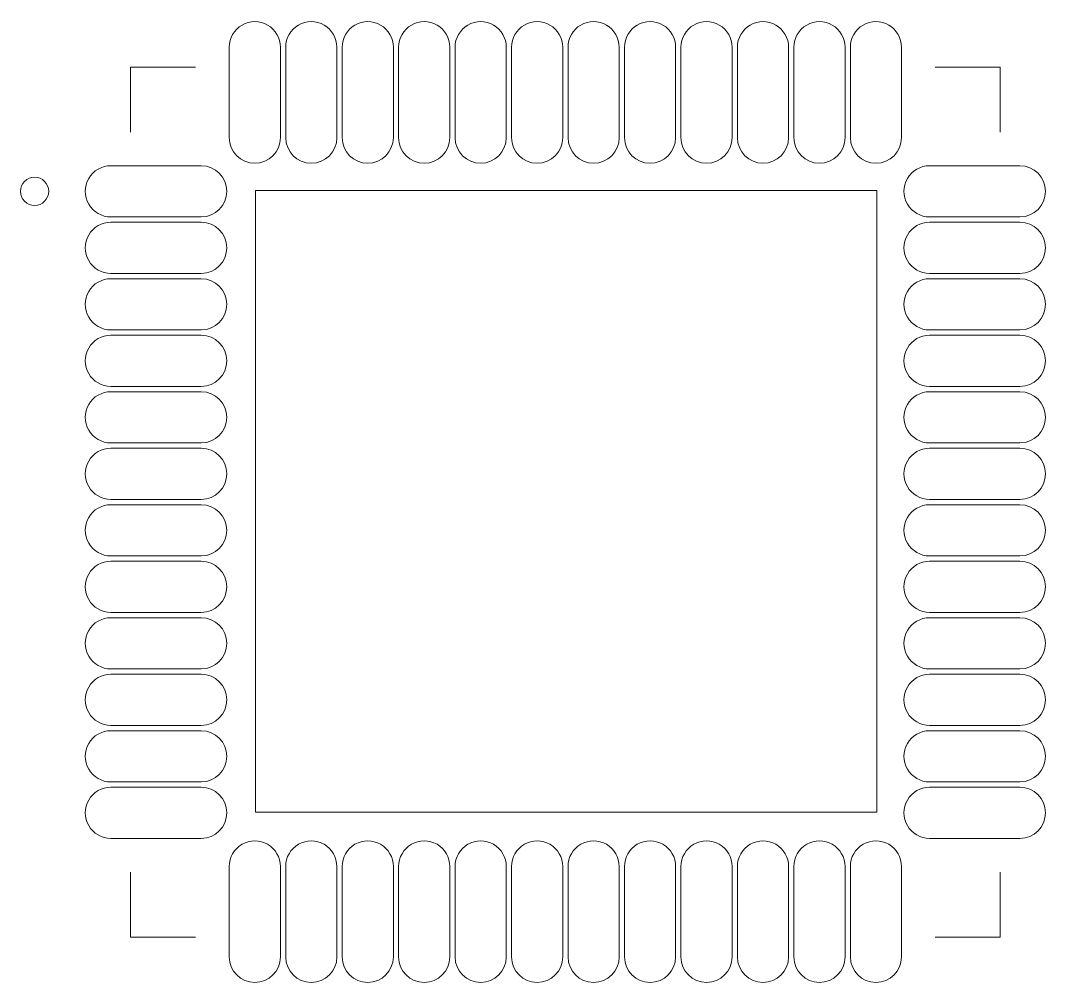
# Model space of a CAD drawing. Header units: millimetres. Extents: x -105 to 95, y -39 to 71.
# Drawn here: x -44.46 to -35.38, y -2.64 to 5.88 of the extents above; entities that cross this region are included whole.
import ezdxf

# ---------------------------------------------------------------- set-up
doc = ezdxf.new("R2010")
doc.units = ezdxf.units.MM
doc.header["$MEASUREMENT"] = 0
doc.layers.add('MultiLayer', color=7, linetype='Continuous')

msp = doc.modelspace()

# ---------------------------------------------------------------- linework, layer by layer
at = {"layer": 'MultiLayer', "lineweight": 9}
for points, knots in [([(-42.1565, 5.6385), (-42.1565, 5.7195), (-42.1997, 5.7943), (-42.2698, 5.8348), (-42.2698, 5.8348), (-42.3399, 5.8752), (-42.4263, 5.8752), (-42.4964, 5.8348), (-42.4964, 5.8348), (-42.5665, 5.7943), (-42.6097, 5.7195), (-42.6097, 5.6385)], [0, 0, 0, 0, 0.25, 0.25, 0.25, 0.25, 0.5, 0.5, 0.5, 0.5, 1, 1, 1, 1]), ([(-41.6565, 5.6385), (-41.6565, 5.7195), (-41.6997, 5.7943), (-41.7698, 5.8348), (-41.7698, 5.8348), (-41.8399, 5.8752), (-41.9263, 5.8752), (-41.9964, 5.8348), (-41.9964, 5.8348), (-42.0665, 5.7943), (-42.1097, 5.7195), (-42.1097, 5.6385)], [0, 0, 0, 0, 0.25, 0.25, 0.25, 0.25, 0.5, 0.5, 0.5, 0.5, 1, 1, 1, 1]), ([(-41.1565, 5.6385), (-41.1565, 5.7195), (-41.1997, 5.7943), (-41.2698, 5.8348), (-41.2698, 5.8348), (-41.3399, 5.8752), (-41.4263, 5.8752), (-41.4964, 5.8348), (-41.4964, 5.8348), (-41.5665, 5.7943), (-41.6097, 5.7195), (-41.6097, 5.6385)], [0, 0, 0, 0, 0.25, 0.25, 0.25, 0.25, 0.5, 0.5, 0.5, 0.5, 1, 1, 1, 1]), ([(-40.6565, 5.6385), (-40.6565, 5.7195), (-40.6997, 5.7943), (-40.7698, 5.8348), (-40.7698, 5.8348), (-40.8399, 5.8752), (-40.9263, 5.8752), (-40.9964, 5.8348), (-40.9964, 5.8348), (-41.0665, 5.7943), (-41.1097, 5.7195), (-41.1097, 5.6385)], [0, 0, 0, 0, 0.25, 0.25, 0.25, 0.25, 0.5, 0.5, 0.5, 0.5, 1, 1, 1, 1]), ([(-40.1565, 5.6385), (-40.1565, 5.7195), (-40.1997, 5.7943), (-40.2698, 5.8348), (-40.2698, 5.8348), (-40.3399, 5.8752), (-40.4263, 5.8752), (-40.4964, 5.8348), (-40.4964, 5.8348), (-40.5665, 5.7943), (-40.6097, 5.7195), (-40.6097, 5.6385)], [0, 0, 0, 0, 0.25, 0.25, 0.25, 0.25, 0.5, 0.5, 0.5, 0.5, 1, 1, 1, 1]), ([(-39.6565, 5.6385), (-39.6565, 5.7195), (-39.6997, 5.7943), (-39.7698, 5.8348), (-39.7698, 5.8348), (-39.8399, 5.8752), (-39.9263, 5.8752), (-39.9964, 5.8348), (-39.9964, 5.8348), (-40.0665, 5.7943), (-40.1097, 5.7195), (-40.1097, 5.6385)], [0, 0, 0, 0, 0.25, 0.25, 0.25, 0.25, 0.5, 0.5, 0.5, 0.5, 1, 1, 1, 1]), ([(-39.1565, 5.6385), (-39.1565, 5.7195), (-39.1997, 5.7943), (-39.2698, 5.8348), (-39.2698, 5.8348), (-39.3399, 5.8752), (-39.4263, 5.8752), (-39.4964, 5.8348), (-39.4964, 5.8348), (-39.5665, 5.7943), (-39.6097, 5.7195), (-39.6097, 5.6385)], [0, 0, 0, 0, 0.25, 0.25, 0.25, 0.25, 0.5, 0.5, 0.5, 0.5, 1, 1, 1, 1]), ([(-38.6565, 5.6385), (-38.6565, 5.7195), (-38.6997, 5.7943), (-38.7698, 5.8348), (-38.7698, 5.8348), (-38.8399, 5.8752), (-38.9263, 5.8752), (-38.9964, 5.8348), (-38.9964, 5.8348), (-39.0665, 5.7943), (-39.1097, 5.7195), (-39.1097, 5.6385)], [0, 0, 0, 0, 0.25, 0.25, 0.25, 0.25, 0.5, 0.5, 0.5, 0.5, 1, 1, 1, 1]), ([(-38.1565, 5.6385), (-38.1565, 5.7195), (-38.1997, 5.7943), (-38.2698, 5.8348), (-38.2698, 5.8348), (-38.3399, 5.8752), (-38.4263, 5.8752), (-38.4964, 5.8348), (-38.4964, 5.8348), (-38.5665, 5.7943), (-38.6097, 5.7195), (-38.6097, 5.6385)], [0, 0, 0, 0, 0.25, 0.25, 0.25, 0.25, 0.5, 0.5, 0.5, 0.5, 1, 1, 1, 1]), ([(-37.6565, 5.6385), (-37.6565, 5.7195), (-37.6997, 5.7943), (-37.7698, 5.8348), (-37.7698, 5.8348), (-37.8399, 5.8752), (-37.9263, 5.8752), (-37.9964, 5.8348), (-37.9964, 5.8348), (-38.0665, 5.7943), (-38.1097, 5.7195), (-38.1097, 5.6385)], [0, 0, 0, 0, 0.25, 0.25, 0.25, 0.25, 0.5, 0.5, 0.5, 0.5, 1, 1, 1, 1]), ([(-37.1565, 5.6385), (-37.1565, 5.7195), (-37.1997, 5.7943), (-37.2698, 5.8348), (-37.2698, 5.8348), (-37.3399, 5.8752), (-37.4263, 5.8752), (-37.4964, 5.8348), (-37.4964, 5.8348), (-37.5665, 5.7943), (-37.6097, 5.7195), (-37.6097, 5.6385)], [0, 0, 0, 0, 0.25, 0.25, 0.25, 0.25, 0.5, 0.5, 0.5, 0.5, 1, 1, 1, 1]), ([(-36.6565, 5.6385), (-36.6565, 5.7195), (-36.6997, 5.7943), (-36.7698, 5.8348), (-36.7698, 5.8348), (-36.8399, 5.8752), (-36.9263, 5.8752), (-36.9964, 5.8348), (-36.9964, 5.8348), (-37.0665, 5.7943), (-37.1097, 5.7195), (-37.1097, 5.6385)], [0, 0, 0, 0, 0.25, 0.25, 0.25, 0.25, 0.5, 0.5, 0.5, 0.5, 1, 1, 1, 1]), ([(-42.6097, 4.8385), (-42.6097, 4.7134), (-42.5082, 4.6119), (-42.3831, 4.6119), (-42.3831, 4.6119), (-42.258, 4.6119), (-42.1565, 4.7134), (-42.1565, 4.8385)], [0, 0, 0, 0, 0.333333, 0.333333, 0.333333, 0.333333, 1, 1, 1, 1]), ([(-42.1097, 4.8385), (-42.1097, 4.7134), (-42.0082, 4.6119), (-41.8831, 4.6119), (-41.8831, 4.6119), (-41.758, 4.6119), (-41.6565, 4.7134), (-41.6565, 4.8385)], [0, 0, 0, 0, 0.333333, 0.333333, 0.333333, 0.333333, 1, 1, 1, 1]), ([(-41.6097, 4.8385), (-41.6097, 4.7134), (-41.5082, 4.6119), (-41.3831, 4.6119), (-41.3831, 4.6119), (-41.258, 4.6119), (-41.1565, 4.7134), (-41.1565, 4.8385)], [0, 0, 0, 0, 0.333333, 0.333333, 0.333333, 0.333333, 1, 1, 1, 1]), ([(-41.1097, 4.8385), (-41.1097, 4.7134), (-41.0082, 4.6119), (-40.8831, 4.6119), (-40.8831, 4.6119), (-40.758, 4.6119), (-40.6565, 4.7134), (-40.6565, 4.8385)], [0, 0, 0, 0, 0.333333, 0.333333, 0.333333, 0.333333, 1, 1, 1, 1]), ([(-40.6097, 4.8385), (-40.6097, 4.7134), (-40.5082, 4.6119), (-40.3831, 4.6119), (-40.3831, 4.6119), (-40.258, 4.6119), (-40.1565, 4.7134), (-40.1565, 4.8385)], [0, 0, 0, 0, 0.333333, 0.333333, 0.333333, 0.333333, 1, 1, 1, 1]), ([(-40.1097, 4.8385), (-40.1097, 4.7134), (-40.0082, 4.6119), (-39.8831, 4.6119), (-39.8831, 4.6119), (-39.758, 4.6119), (-39.6565, 4.7134), (-39.6565, 4.8385)], [0, 0, 0, 0, 0.333333, 0.333333, 0.333333, 0.333333, 1, 1, 1, 1]), ([(-39.6097, 4.8385), (-39.6097, 4.7134), (-39.5082, 4.6119), (-39.3831, 4.6119), (-39.3831, 4.6119), (-39.258, 4.6119), (-39.1565, 4.7134), (-39.1565, 4.8385)], [0, 0, 0, 0, 0.333333, 0.333333, 0.333333, 0.333333, 1, 1, 1, 1]), ([(-39.1097, 4.8385), (-39.1097, 4.7134), (-39.0082, 4.6119), (-38.8831, 4.6119), (-38.8831, 4.6119), (-38.758, 4.6119), (-38.6565, 4.7134), (-38.6565, 4.8385)], [0, 0, 0, 0, 0.333333, 0.333333, 0.333333, 0.333333, 1, 1, 1, 1]), ([(-38.6097, 4.8385), (-38.6097, 4.7134), (-38.5082, 4.6119), (-38.3831, 4.6119), (-38.3831, 4.6119), (-38.258, 4.6119), (-38.1565, 4.7134), (-38.1565, 4.8385)], [0, 0, 0, 0, 0.333333, 0.333333, 0.333333, 0.333333, 1, 1, 1, 1]), ([(-38.1097, 4.8385), (-38.1097, 4.7134), (-38.0083, 4.6119), (-37.8831, 4.6119), (-37.8831, 4.6119), (-37.758, 4.6119), (-37.6565, 4.7134), (-37.6565, 4.8385)], [0, 0, 0, 0, 0.333333, 0.333333, 0.333333, 0.333333, 1, 1, 1, 1]), ([(-37.6097, 4.8385), (-37.6097, 4.7134), (-37.5083, 4.6119), (-37.3831, 4.6119), (-37.3831, 4.6119), (-37.258, 4.6119), (-37.1565, 4.7134), (-37.1565, 4.8385)], [0, 0, 0, 0, 0.333333, 0.333333, 0.333333, 0.333333, 1, 1, 1, 1]), ([(-37.1097, 4.8385), (-37.1097, 4.7134), (-37.0083, 4.6119), (-36.8831, 4.6119), (-36.8831, 4.6119), (-36.758, 4.6119), (-36.6565, 4.7134), (-36.6565, 4.8385)], [0, 0, 0, 0, 0.333333, 0.333333, 0.333333, 0.333333, 1, 1, 1, 1]), ([(-43.6581, 4.5901), (-43.7391, 4.5901), (-43.8139, 4.5469), (-43.8543, 4.4768), (-43.8543, 4.4768), (-43.8948, 4.4067), (-43.8948, 4.3203), (-43.8543, 4.2502), (-43.8543, 4.2502), (-43.8139, 4.1801), (-43.7391, 4.1369), (-43.6581, 4.1369)], [0, 0, 0, 0, 0.25, 0.25, 0.25, 0.25, 0.5, 0.5, 0.5, 0.5, 1, 1, 1, 1]), ([(-42.8581, 4.1369), (-42.7329, 4.1369), (-42.6315, 4.2384), (-42.6315, 4.3635), (-42.6315, 4.3635), (-42.6315, 4.4887), (-42.7329, 4.5901), (-42.8581, 4.5901)], [0, 0, 0, 0, 0.333333, 0.333333, 0.333333, 0.333333, 1, 1, 1, 1]), ([(-36.4081, 4.5901), (-36.4891, 4.5901), (-36.5639, 4.5469), (-36.6044, 4.4768), (-36.6044, 4.4768), (-36.6448, 4.4067), (-36.6448, 4.3203), (-36.6044, 4.2502), (-36.6044, 4.2502), (-36.5639, 4.1801), (-36.4891, 4.1369), (-36.4081, 4.1369)], [0, 0, 0, 0, 0.25, 0.25, 0.25, 0.25, 0.5, 0.5, 0.5, 0.5, 1, 1, 1, 1]), ([(-35.6081, 4.1369), (-35.4829, 4.1369), (-35.3815, 4.2384), (-35.3815, 4.3635), (-35.3815, 4.3635), (-35.3815, 4.4887), (-35.4829, 4.5901), (-35.6081, 4.5901)], [0, 0, 0, 0, 0.333333, 0.333333, 0.333333, 0.333333, 1, 1, 1, 1]), ([(-44.2081, 4.3635), (-44.2081, 4.4325), (-44.2641, 4.4885), (-44.3331, 4.4885), (-44.3331, 4.4885), (-44.4021, 4.4885), (-44.4581, 4.4325), (-44.4581, 4.3635), (-44.4581, 4.3635), (-44.4581, 4.2945), (-44.4021, 4.2385), (-44.3331, 4.2385), (-44.3331, 4.2385), (-44.2641, 4.2385), (-44.2081, 4.2945), (-44.2081, 4.3635)], [0, 0, 0, 0, 0.2, 0.2, 0.2, 0.2, 0.4, 0.4, 0.4, 0.4, 0.6, 0.6, 0.6, 0.6, 1, 1, 1, 1]), ([(-43.6581, 4.0901), (-43.7391, 4.0901), (-43.8139, 4.0469), (-43.8543, 3.9768), (-43.8543, 3.9768), (-43.8948, 3.9067), (-43.8948, 3.8203), (-43.8543, 3.7502), (-43.8543, 3.7502), (-43.8139, 3.6801), (-43.7391, 3.6369), (-43.6581, 3.6369)], [0, 0, 0, 0, 0.25, 0.25, 0.25, 0.25, 0.5, 0.5, 0.5, 0.5, 1, 1, 1, 1]), ([(-42.8581, 3.6369), (-42.7329, 3.6369), (-42.6315, 3.7384), (-42.6315, 3.8635), (-42.6315, 3.8635), (-42.6315, 3.9887), (-42.7329, 4.0901), (-42.8581, 4.0901)], [0, 0, 0, 0, 0.333333, 0.333333, 0.333333, 0.333333, 1, 1, 1, 1]), ([(-36.4081, 4.0901), (-36.4891, 4.0901), (-36.5639, 4.0469), (-36.6044, 3.9768), (-36.6044, 3.9768), (-36.6448, 3.9067), (-36.6448, 3.8203), (-36.6044, 3.7502), (-36.6044, 3.7502), (-36.5639, 3.6801), (-36.4891, 3.6369), (-36.4081, 3.6369)], [0, 0, 0, 0, 0.25, 0.25, 0.25, 0.25, 0.5, 0.5, 0.5, 0.5, 1, 1, 1, 1]), ([(-35.6081, 3.6369), (-35.4829, 3.6369), (-35.3815, 3.7384), (-35.3815, 3.8635), (-35.3815, 3.8635), (-35.3815, 3.9887), (-35.4829, 4.0901), (-35.6081, 4.0901)], [0, 0, 0, 0, 0.333333, 0.333333, 0.333333, 0.333333, 1, 1, 1, 1]), ([(-43.6581, 3.5901), (-43.7391, 3.5901), (-43.8139, 3.5469), (-43.8543, 3.4768), (-43.8543, 3.4768), (-43.8948, 3.4067), (-43.8948, 3.3203), (-43.8543, 3.2502), (-43.8543, 3.2502), (-43.8139, 3.1801), (-43.7391, 3.1369), (-43.6581, 3.1369)], [0, 0, 0, 0, 0.25, 0.25, 0.25, 0.25, 0.5, 0.5, 0.5, 0.5, 1, 1, 1, 1]), ([(-42.8581, 3.1369), (-42.7329, 3.1369), (-42.6315, 3.2384), (-42.6315, 3.3635), (-42.6315, 3.3635), (-42.6315, 3.4887), (-42.7329, 3.5901), (-42.8581, 3.5901)], [0, 0, 0, 0, 0.333333, 0.333333, 0.333333, 0.333333, 1, 1, 1, 1]), ([(-36.4081, 3.5901), (-36.4891, 3.5901), (-36.5639, 3.5469), (-36.6044, 3.4768), (-36.6044, 3.4768), (-36.6448, 3.4067), (-36.6448, 3.3203), (-36.6044, 3.2502), (-36.6044, 3.2502), (-36.5639, 3.1801), (-36.4891, 3.1369), (-36.4081, 3.1369)], [0, 0, 0, 0, 0.25, 0.25, 0.25, 0.25, 0.5, 0.5, 0.5, 0.5, 1, 1, 1, 1]), ([(-35.6081, 3.1369), (-35.4829, 3.1369), (-35.3815, 3.2384), (-35.3815, 3.3635), (-35.3815, 3.3635), (-35.3815, 3.4887), (-35.4829, 3.5901), (-35.6081, 3.5901)], [0, 0, 0, 0, 0.333333, 0.333333, 0.333333, 0.333333, 1, 1, 1, 1]), ([(-43.6581, 3.0901), (-43.7391, 3.0901), (-43.8139, 3.0469), (-43.8543, 2.9768), (-43.8543, 2.9768), (-43.8948, 2.9067), (-43.8948, 2.8203), (-43.8543, 2.7502), (-43.8543, 2.7502), (-43.8139, 2.6801), (-43.7391, 2.6369), (-43.6581, 2.6369)], [0, 0, 0, 0, 0.25, 0.25, 0.25, 0.25, 0.5, 0.5, 0.5, 0.5, 1, 1, 1, 1]), ([(-42.8581, 2.6369), (-42.7329, 2.6369), (-42.6315, 2.7384), (-42.6315, 2.8635), (-42.6315, 2.8635), (-42.6315, 2.9887), (-42.7329, 3.0901), (-42.8581, 3.0901)], [0, 0, 0, 0, 0.333333, 0.333333, 0.333333, 0.333333, 1, 1, 1, 1]), ([(-36.4081, 3.0901), (-36.4891, 3.0901), (-36.5639, 3.0469), (-36.6044, 2.9768), (-36.6044, 2.9768), (-36.6448, 2.9067), (-36.6448, 2.8203), (-36.6044, 2.7502), (-36.6044, 2.7502), (-36.5639, 2.6801), (-36.4891, 2.6369), (-36.4081, 2.6369)], [0, 0, 0, 0, 0.25, 0.25, 0.25, 0.25, 0.5, 0.5, 0.5, 0.5, 1, 1, 1, 1]), ([(-35.6081, 2.6369), (-35.4829, 2.6369), (-35.3815, 2.7384), (-35.3815, 2.8635), (-35.3815, 2.8635), (-35.3815, 2.9887), (-35.4829, 3.0901), (-35.6081, 3.0901)], [0, 0, 0, 0, 0.333333, 0.333333, 0.333333, 0.333333, 1, 1, 1, 1]), ([(-43.6581, 2.5901), (-43.7391, 2.5901), (-43.8139, 2.5469), (-43.8543, 2.4768), (-43.8543, 2.4768), (-43.8948, 2.4067), (-43.8948, 2.3203), (-43.8543, 2.2502), (-43.8543, 2.2502), (-43.8139, 2.1801), (-43.7391, 2.1369), (-43.6581, 2.1369)], [0, 0, 0, 0, 0.25, 0.25, 0.25, 0.25, 0.5, 0.5, 0.5, 0.5, 1, 1, 1, 1]), ([(-42.8581, 2.1369), (-42.7329, 2.1369), (-42.6315, 2.2384), (-42.6315, 2.3635), (-42.6315, 2.3635), (-42.6315, 2.4887), (-42.7329, 2.5901), (-42.8581, 2.5901)], [0, 0, 0, 0, 0.333333, 0.333333, 0.333333, 0.333333, 1, 1, 1, 1]), ([(-36.4081, 2.5901), (-36.4891, 2.5901), (-36.5639, 2.5469), (-36.6044, 2.4768), (-36.6044, 2.4768), (-36.6448, 2.4067), (-36.6448, 2.3203), (-36.6044, 2.2502), (-36.6044, 2.2502), (-36.5639, 2.1801), (-36.4891, 2.1369), (-36.4081, 2.1369)], [0, 0, 0, 0, 0.25, 0.25, 0.25, 0.25, 0.5, 0.5, 0.5, 0.5, 1, 1, 1, 1]), ([(-35.6081, 2.1369), (-35.4829, 2.1369), (-35.3815, 2.2384), (-35.3815, 2.3635), (-35.3815, 2.3635), (-35.3815, 2.4887), (-35.4829, 2.5901), (-35.6081, 2.5901)], [0, 0, 0, 0, 0.333333, 0.333333, 0.333333, 0.333333, 1, 1, 1, 1]), ([(-43.6581, 2.0901), (-43.7391, 2.0901), (-43.8139, 2.0469), (-43.8543, 1.9768), (-43.8543, 1.9768), (-43.8948, 1.9067), (-43.8948, 1.8203), (-43.8543, 1.7502), (-43.8543, 1.7502), (-43.8139, 1.6801), (-43.7391, 1.6369), (-43.6581, 1.6369)], [0, 0, 0, 0, 0.25, 0.25, 0.25, 0.25, 0.5, 0.5, 0.5, 0.5, 1, 1, 1, 1]), ([(-42.8581, 1.6369), (-42.7329, 1.6369), (-42.6315, 1.7384), (-42.6315, 1.8635), (-42.6315, 1.8635), (-42.6315, 1.9887), (-42.7329, 2.0901), (-42.8581, 2.0901)], [0, 0, 0, 0, 0.333333, 0.333333, 0.333333, 0.333333, 1, 1, 1, 1]), ([(-36.4081, 2.0901), (-36.4891, 2.0901), (-36.5639, 2.0469), (-36.6044, 1.9768), (-36.6044, 1.9768), (-36.6448, 1.9067), (-36.6448, 1.8203), (-36.6044, 1.7502), (-36.6044, 1.7502), (-36.5639, 1.6801), (-36.4891, 1.6369), (-36.4081, 1.6369)], [0, 0, 0, 0, 0.25, 0.25, 0.25, 0.25, 0.5, 0.5, 0.5, 0.5, 1, 1, 1, 1]), ([(-35.6081, 1.6369), (-35.4829, 1.6369), (-35.3815, 1.7384), (-35.3815, 1.8635), (-35.3815, 1.8635), (-35.3815, 1.9887), (-35.4829, 2.0901), (-35.6081, 2.0901)], [0, 0, 0, 0, 0.333333, 0.333333, 0.333333, 0.333333, 1, 1, 1, 1]), ([(-43.6581, 1.5901), (-43.7391, 1.5901), (-43.8139, 1.5469), (-43.8543, 1.4768), (-43.8543, 1.4768), (-43.8948, 1.4067), (-43.8948, 1.3203), (-43.8543, 1.2502), (-43.8543, 1.2502), (-43.8139, 1.1801), (-43.7391, 1.1369), (-43.6581, 1.1369)], [0, 0, 0, 0, 0.25, 0.25, 0.25, 0.25, 0.5, 0.5, 0.5, 0.5, 1, 1, 1, 1]), ([(-42.8581, 1.1369), (-42.7329, 1.1369), (-42.6315, 1.2384), (-42.6315, 1.3635), (-42.6315, 1.3635), (-42.6315, 1.4887), (-42.7329, 1.5901), (-42.8581, 1.5901)], [0, 0, 0, 0, 0.333333, 0.333333, 0.333333, 0.333333, 1, 1, 1, 1]), ([(-36.4081, 1.5901), (-36.4891, 1.5901), (-36.5639, 1.5469), (-36.6044, 1.4768), (-36.6044, 1.4768), (-36.6448, 1.4067), (-36.6448, 1.3203), (-36.6044, 1.2502), (-36.6044, 1.2502), (-36.5639, 1.1801), (-36.4891, 1.1369), (-36.4081, 1.1369)], [0, 0, 0, 0, 0.25, 0.25, 0.25, 0.25, 0.5, 0.5, 0.5, 0.5, 1, 1, 1, 1]), ([(-35.6081, 1.1369), (-35.4829, 1.1369), (-35.3815, 1.2384), (-35.3815, 1.3635), (-35.3815, 1.3635), (-35.3815, 1.4887), (-35.4829, 1.5901), (-35.6081, 1.5901)], [0, 0, 0, 0, 0.333333, 0.333333, 0.333333, 0.333333, 1, 1, 1, 1]), ([(-43.6581, 1.0901), (-43.7391, 1.0901), (-43.8139, 1.0469), (-43.8543, 0.9768), (-43.8543, 0.9768), (-43.8948, 0.9067), (-43.8948, 0.8203), (-43.8543, 0.7502), (-43.8543, 0.7502), (-43.8139, 0.6801), (-43.7391, 0.6369), (-43.6581, 0.6369)], [0, 0, 0, 0, 0.25, 0.25, 0.25, 0.25, 0.5, 0.5, 0.5, 0.5, 1, 1, 1, 1]), ([(-42.8581, 0.6369), (-42.7329, 0.6369), (-42.6315, 0.7384), (-42.6315, 0.8635), (-42.6315, 0.8635), (-42.6315, 0.9887), (-42.7329, 1.0901), (-42.8581, 1.0901)], [0, 0, 0, 0, 0.333333, 0.333333, 0.333333, 0.333333, 1, 1, 1, 1]), ([(-36.4081, 1.0901), (-36.4891, 1.0901), (-36.5639, 1.0469), (-36.6044, 0.9768), (-36.6044, 0.9768), (-36.6448, 0.9067), (-36.6448, 0.8203), (-36.6044, 0.7502), (-36.6044, 0.7502), (-36.5639, 0.6801), (-36.4891, 0.6369), (-36.4081, 0.6369)], [0, 0, 0, 0, 0.25, 0.25, 0.25, 0.25, 0.5, 0.5, 0.5, 0.5, 1, 1, 1, 1]), ([(-35.6081, 0.6369), (-35.4829, 0.6369), (-35.3815, 0.7384), (-35.3815, 0.8635), (-35.3815, 0.8635), (-35.3815, 0.9887), (-35.4829, 1.0901), (-35.6081, 1.0901)], [0, 0, 0, 0, 0.333333, 0.333333, 0.333333, 0.333333, 1, 1, 1, 1]), ([(-43.6581, 0.5901), (-43.7391, 0.5901), (-43.8139, 0.5469), (-43.8543, 0.4768), (-43.8543, 0.4768), (-43.8948, 0.4067), (-43.8948, 0.3203), (-43.8543, 0.2502), (-43.8543, 0.2502), (-43.8139, 0.1801), (-43.7391, 0.1369), (-43.6581, 0.1369)], [0, 0, 0, 0, 0.25, 0.25, 0.25, 0.25, 0.5, 0.5, 0.5, 0.5, 1, 1, 1, 1]), ([(-42.8581, 0.1369), (-42.7329, 0.1369), (-42.6315, 0.2384), (-42.6315, 0.3635), (-42.6315, 0.3635), (-42.6315, 0.4887), (-42.7329, 0.5901), (-42.8581, 0.5901)], [0, 0, 0, 0, 0.333333, 0.333333, 0.333333, 0.333333, 1, 1, 1, 1]), ([(-36.4081, 0.5901), (-36.4891, 0.5901), (-36.5639, 0.5469), (-36.6044, 0.4768), (-36.6044, 0.4768), (-36.6448, 0.4067), (-36.6448, 0.3203), (-36.6044, 0.2502), (-36.6044, 0.2502), (-36.5639, 0.1801), (-36.4891, 0.1369), (-36.4081, 0.1369)], [0, 0, 0, 0, 0.25, 0.25, 0.25, 0.25, 0.5, 0.5, 0.5, 0.5, 1, 1, 1, 1]), ([(-35.6081, 0.1369), (-35.4829, 0.1369), (-35.3815, 0.2384), (-35.3815, 0.3635), (-35.3815, 0.3635), (-35.3815, 0.4887), (-35.4829, 0.5901), (-35.6081, 0.5901)], [0, 0, 0, 0, 0.333333, 0.333333, 0.333333, 0.333333, 1, 1, 1, 1]), ([(-43.6581, 0.0901), (-43.7391, 0.0901), (-43.8139, 0.0469), (-43.8543, -0.0232), (-43.8543, -0.0232), (-43.8948, -0.0933), (-43.8948, -0.1797), (-43.8543, -0.2498), (-43.8543, -0.2498), (-43.8139, -0.3199), (-43.7391, -0.3631), (-43.6581, -0.3631)], [0, 0, 0, 0, 0.25, 0.25, 0.25, 0.25, 0.5, 0.5, 0.5, 0.5, 1, 1, 1, 1]), ([(-42.8581, -0.3631), (-42.7329, -0.3631), (-42.6315, -0.2616), (-42.6315, -0.1365), (-42.6315, -0.1365), (-42.6315, -0.0113), (-42.7329, 0.0901), (-42.8581, 0.0901)], [0, 0, 0, 0, 0.333333, 0.333333, 0.333333, 0.333333, 1, 1, 1, 1]), ([(-36.4081, 0.0901), (-36.4891, 0.0901), (-36.5639, 0.0469), (-36.6044, -0.0232), (-36.6044, -0.0232), (-36.6448, -0.0933), (-36.6448, -0.1797), (-36.6044, -0.2498), (-36.6044, -0.2498), (-36.5639, -0.3199), (-36.4891, -0.3631), (-36.4081, -0.3631)], [0, 0, 0, 0, 0.25, 0.25, 0.25, 0.25, 0.5, 0.5, 0.5, 0.5, 1, 1, 1, 1]), ([(-35.6081, -0.3631), (-35.4829, -0.3631), (-35.3815, -0.2616), (-35.3815, -0.1365), (-35.3815, -0.1365), (-35.3815, -0.0113), (-35.4829, 0.0901), (-35.6081, 0.0901)], [0, 0, 0, 0, 0.333333, 0.333333, 0.333333, 0.333333, 1, 1, 1, 1]), ([(-43.6581, -0.4099), (-43.7391, -0.4099), (-43.8139, -0.4531), (-43.8543, -0.5232), (-43.8543, -0.5232), (-43.8948, -0.5933), (-43.8948, -0.6797), (-43.8543, -0.7498), (-43.8543, -0.7498), (-43.8139, -0.8199), (-43.7391, -0.8631), (-43.6581, -0.8631)], [0, 0, 0, 0, 0.25, 0.25, 0.25, 0.25, 0.5, 0.5, 0.5, 0.5, 1, 1, 1, 1]), ([(-42.8581, -0.8631), (-42.7329, -0.8631), (-42.6315, -0.7616), (-42.6315, -0.6365), (-42.6315, -0.6365), (-42.6315, -0.5113), (-42.7329, -0.4099), (-42.8581, -0.4099)], [0, 0, 0, 0, 0.333333, 0.333333, 0.333333, 0.333333, 1, 1, 1, 1]), ([(-36.4081, -0.4099), (-36.4891, -0.4099), (-36.5639, -0.4531), (-36.6044, -0.5232), (-36.6044, -0.5232), (-36.6448, -0.5933), (-36.6448, -0.6797), (-36.6044, -0.7498), (-36.6044, -0.7498), (-36.5639, -0.8199), (-36.4891, -0.8631), (-36.4081, -0.8631)], [0, 0, 0, 0, 0.25, 0.25, 0.25, 0.25, 0.5, 0.5, 0.5, 0.5, 1, 1, 1, 1]), ([(-35.6081, -0.8631), (-35.4829, -0.8631), (-35.3815, -0.7616), (-35.3815, -0.6365), (-35.3815, -0.6365), (-35.3815, -0.5113), (-35.4829, -0.4099), (-35.6081, -0.4099)], [0, 0, 0, 0, 0.333333, 0.333333, 0.333333, 0.333333, 1, 1, 1, 1]), ([(-43.6581, -0.9099), (-43.7391, -0.9099), (-43.8139, -0.9531), (-43.8543, -1.0232), (-43.8543, -1.0232), (-43.8948, -1.0933), (-43.8948, -1.1797), (-43.8543, -1.2498), (-43.8543, -1.2498), (-43.8139, -1.3199), (-43.7391, -1.3631), (-43.6581, -1.3631)], [0, 0, 0, 0, 0.25, 0.25, 0.25, 0.25, 0.5, 0.5, 0.5, 0.5, 1, 1, 1, 1]), ([(-42.8581, -1.3631), (-42.7329, -1.3631), (-42.6315, -1.2616), (-42.6315, -1.1365), (-42.6315, -1.1365), (-42.6315, -1.0113), (-42.7329, -0.9099), (-42.8581, -0.9099)], [0, 0, 0, 0, 0.333333, 0.333333, 0.333333, 0.333333, 1, 1, 1, 1]), ([(-36.4081, -0.9099), (-36.4891, -0.9099), (-36.5639, -0.9531), (-36.6044, -1.0232), (-36.6044, -1.0232), (-36.6448, -1.0933), (-36.6448, -1.1797), (-36.6044, -1.2498), (-36.6044, -1.2498), (-36.5639, -1.3199), (-36.4891, -1.3631), (-36.4081, -1.3631)], [0, 0, 0, 0, 0.25, 0.25, 0.25, 0.25, 0.5, 0.5, 0.5, 0.5, 1, 1, 1, 1]), ([(-35.6081, -1.3631), (-35.4829, -1.3631), (-35.3815, -1.2616), (-35.3815, -1.1365), (-35.3815, -1.1365), (-35.3815, -1.0113), (-35.4829, -0.9099), (-35.6081, -0.9099)], [0, 0, 0, 0, 0.333333, 0.333333, 0.333333, 0.333333, 1, 1, 1, 1]), ([(-42.1565, -1.6115), (-42.1565, -1.5305), (-42.1997, -1.4557), (-42.2698, -1.4152), (-42.2698, -1.4152), (-42.3399, -1.3748), (-42.4263, -1.3748), (-42.4964, -1.4152), (-42.4964, -1.4152), (-42.5665, -1.4557), (-42.6097, -1.5305), (-42.6097, -1.6115)], [0, 0, 0, 0, 0.25, 0.25, 0.25, 0.25, 0.5, 0.5, 0.5, 0.5, 1, 1, 1, 1]), ([(-41.6565, -1.6115), (-41.6565, -1.5305), (-41.6997, -1.4557), (-41.7698, -1.4152), (-41.7698, -1.4152), (-41.8399, -1.3748), (-41.9263, -1.3748), (-41.9964, -1.4152), (-41.9964, -1.4152), (-42.0665, -1.4557), (-42.1097, -1.5305), (-42.1097, -1.6115)], [0, 0, 0, 0, 0.25, 0.25, 0.25, 0.25, 0.5, 0.5, 0.5, 0.5, 1, 1, 1, 1]), ([(-41.1565, -1.6115), (-41.1565, -1.5305), (-41.1997, -1.4557), (-41.2698, -1.4152), (-41.2698, -1.4152), (-41.3399, -1.3748), (-41.4263, -1.3748), (-41.4964, -1.4152), (-41.4964, -1.4152), (-41.5665, -1.4557), (-41.6097, -1.5305), (-41.6097, -1.6115)], [0, 0, 0, 0, 0.25, 0.25, 0.25, 0.25, 0.5, 0.5, 0.5, 0.5, 1, 1, 1, 1]), ([(-40.6565, -1.6115), (-40.6565, -1.5305), (-40.6997, -1.4557), (-40.7698, -1.4152), (-40.7698, -1.4152), (-40.8399, -1.3748), (-40.9263, -1.3748), (-40.9964, -1.4152), (-40.9964, -1.4152), (-41.0665, -1.4557), (-41.1097, -1.5305), (-41.1097, -1.6115)], [0, 0, 0, 0, 0.25, 0.25, 0.25, 0.25, 0.5, 0.5, 0.5, 0.5, 1, 1, 1, 1]), ([(-40.1565, -1.6115), (-40.1565, -1.5305), (-40.1997, -1.4557), (-40.2698, -1.4152), (-40.2698, -1.4152), (-40.3399, -1.3748), (-40.4263, -1.3748), (-40.4964, -1.4152), (-40.4964, -1.4152), (-40.5665, -1.4557), (-40.6097, -1.5305), (-40.6097, -1.6115)], [0, 0, 0, 0, 0.25, 0.25, 0.25, 0.25, 0.5, 0.5, 0.5, 0.5, 1, 1, 1, 1]), ([(-39.6565, -1.6115), (-39.6565, -1.5305), (-39.6997, -1.4557), (-39.7698, -1.4152), (-39.7698, -1.4152), (-39.8399, -1.3748), (-39.9263, -1.3748), (-39.9964, -1.4152), (-39.9964, -1.4152), (-40.0665, -1.4557), (-40.1097, -1.5305), (-40.1097, -1.6115)], [0, 0, 0, 0, 0.25, 0.25, 0.25, 0.25, 0.5, 0.5, 0.5, 0.5, 1, 1, 1, 1]), ([(-39.1565, -1.6115), (-39.1565, -1.5305), (-39.1997, -1.4557), (-39.2698, -1.4152), (-39.2698, -1.4152), (-39.3399, -1.3748), (-39.4263, -1.3748), (-39.4964, -1.4152), (-39.4964, -1.4152), (-39.5665, -1.4557), (-39.6097, -1.5305), (-39.6097, -1.6115)], [0, 0, 0, 0, 0.25, 0.25, 0.25, 0.25, 0.5, 0.5, 0.5, 0.5, 1, 1, 1, 1]), ([(-38.6565, -1.6115), (-38.6565, -1.5305), (-38.6997, -1.4557), (-38.7698, -1.4152), (-38.7698, -1.4152), (-38.8399, -1.3748), (-38.9263, -1.3748), (-38.9964, -1.4152), (-38.9964, -1.4152), (-39.0665, -1.4557), (-39.1097, -1.5305), (-39.1097, -1.6115)], [0, 0, 0, 0, 0.25, 0.25, 0.25, 0.25, 0.5, 0.5, 0.5, 0.5, 1, 1, 1, 1]), ([(-38.1565, -1.6115), (-38.1565, -1.5305), (-38.1997, -1.4557), (-38.2698, -1.4152), (-38.2698, -1.4152), (-38.3399, -1.3748), (-38.4263, -1.3748), (-38.4964, -1.4152), (-38.4964, -1.4152), (-38.5665, -1.4557), (-38.6097, -1.5305), (-38.6097, -1.6115)], [0, 0, 0, 0, 0.25, 0.25, 0.25, 0.25, 0.5, 0.5, 0.5, 0.5, 1, 1, 1, 1]), ([(-37.6565, -1.6115), (-37.6565, -1.5305), (-37.6997, -1.4557), (-37.7698, -1.4152), (-37.7698, -1.4152), (-37.8399, -1.3748), (-37.9263, -1.3748), (-37.9964, -1.4152), (-37.9964, -1.4152), (-38.0665, -1.4557), (-38.1097, -1.5305), (-38.1097, -1.6115)], [0, 0, 0, 0, 0.25, 0.25, 0.25, 0.25, 0.5, 0.5, 0.5, 0.5, 1, 1, 1, 1]), ([(-37.1565, -1.6115), (-37.1565, -1.5305), (-37.1997, -1.4557), (-37.2698, -1.4152), (-37.2698, -1.4152), (-37.3399, -1.3748), (-37.4263, -1.3748), (-37.4964, -1.4152), (-37.4964, -1.4152), (-37.5665, -1.4557), (-37.6097, -1.5305), (-37.6097, -1.6115)], [0, 0, 0, 0, 0.25, 0.25, 0.25, 0.25, 0.5, 0.5, 0.5, 0.5, 1, 1, 1, 1]), ([(-36.6565, -1.6115), (-36.6565, -1.5305), (-36.6997, -1.4557), (-36.7698, -1.4152), (-36.7698, -1.4152), (-36.8399, -1.3748), (-36.9263, -1.3748), (-36.9964, -1.4152), (-36.9964, -1.4152), (-37.0665, -1.4557), (-37.1097, -1.5305), (-37.1097, -1.6115)], [0, 0, 0, 0, 0.25, 0.25, 0.25, 0.25, 0.5, 0.5, 0.5, 0.5, 1, 1, 1, 1]), ([(-42.6097, -2.4115), (-42.6097, -2.5366), (-42.5082, -2.6381), (-42.3831, -2.6381), (-42.3831, -2.6381), (-42.258, -2.6381), (-42.1565, -2.5366), (-42.1565, -2.4115)], [0, 0, 0, 0, 0.333333, 0.333333, 0.333333, 0.333333, 1, 1, 1, 1]), ([(-42.1097, -2.4115), (-42.1097, -2.5366), (-42.0082, -2.6381), (-41.8831, -2.6381), (-41.8831, -2.6381), (-41.758, -2.6381), (-41.6565, -2.5366), (-41.6565, -2.4115)], [0, 0, 0, 0, 0.333333, 0.333333, 0.333333, 0.333333, 1, 1, 1, 1]), ([(-41.6097, -2.4115), (-41.6097, -2.5366), (-41.5082, -2.6381), (-41.3831, -2.6381), (-41.3831, -2.6381), (-41.258, -2.6381), (-41.1565, -2.5366), (-41.1565, -2.4115)], [0, 0, 0, 0, 0.333333, 0.333333, 0.333333, 0.333333, 1, 1, 1, 1]), ([(-41.1097, -2.4115), (-41.1097, -2.5366), (-41.0082, -2.6381), (-40.8831, -2.6381), (-40.8831, -2.6381), (-40.758, -2.6381), (-40.6565, -2.5366), (-40.6565, -2.4115)], [0, 0, 0, 0, 0.333333, 0.333333, 0.333333, 0.333333, 1, 1, 1, 1]), ([(-40.6097, -2.4115), (-40.6097, -2.5366), (-40.5082, -2.6381), (-40.3831, -2.6381), (-40.3831, -2.6381), (-40.258, -2.6381), (-40.1565, -2.5366), (-40.1565, -2.4115)], [0, 0, 0, 0, 0.333333, 0.333333, 0.333333, 0.333333, 1, 1, 1, 1]), ([(-40.1097, -2.4115), (-40.1097, -2.5366), (-40.0082, -2.6381), (-39.8831, -2.6381), (-39.8831, -2.6381), (-39.758, -2.6381), (-39.6565, -2.5366), (-39.6565, -2.4115)], [0, 0, 0, 0, 0.333333, 0.333333, 0.333333, 0.333333, 1, 1, 1, 1]), ([(-39.6097, -2.4115), (-39.6097, -2.5366), (-39.5082, -2.6381), (-39.3831, -2.6381), (-39.3831, -2.6381), (-39.258, -2.6381), (-39.1565, -2.5366), (-39.1565, -2.4115)], [0, 0, 0, 0, 0.333333, 0.333333, 0.333333, 0.333333, 1, 1, 1, 1]), ([(-39.1097, -2.4115), (-39.1097, -2.5366), (-39.0082, -2.6381), (-38.8831, -2.6381), (-38.8831, -2.6381), (-38.758, -2.6381), (-38.6565, -2.5366), (-38.6565, -2.4115)], [0, 0, 0, 0, 0.333333, 0.333333, 0.333333, 0.333333, 1, 1, 1, 1]), ([(-38.6097, -2.4115), (-38.6097, -2.5366), (-38.5082, -2.6381), (-38.3831, -2.6381), (-38.3831, -2.6381), (-38.258, -2.6381), (-38.1565, -2.5366), (-38.1565, -2.4115)], [0, 0, 0, 0, 0.333333, 0.333333, 0.333333, 0.333333, 1, 1, 1, 1]), ([(-38.1097, -2.4115), (-38.1097, -2.5366), (-38.0083, -2.6381), (-37.8831, -2.6381), (-37.8831, -2.6381), (-37.758, -2.6381), (-37.6565, -2.5366), (-37.6565, -2.4115)], [0, 0, 0, 0, 0.333333, 0.333333, 0.333333, 0.333333, 1, 1, 1, 1]), ([(-37.6097, -2.4115), (-37.6097, -2.5366), (-37.5083, -2.6381), (-37.3831, -2.6381), (-37.3831, -2.6381), (-37.258, -2.6381), (-37.1565, -2.5366), (-37.1565, -2.4115)], [0, 0, 0, 0, 0.333333, 0.333333, 0.333333, 0.333333, 1, 1, 1, 1]), ([(-37.1097, -2.4115), (-37.1097, -2.5366), (-37.0083, -2.6381), (-36.8831, -2.6381), (-36.8831, -2.6381), (-36.758, -2.6381), (-36.6565, -2.5366), (-36.6565, -2.4115)], [0, 0, 0, 0, 0.333333, 0.333333, 0.333333, 0.333333, 1, 1, 1, 1])]:
    msp.add_open_spline(points, degree=3, knots=knots, dxfattribs=at)
for points in [[(-42.6097, 5.6385), (-42.6097, 5.6385), (-42.6097, 4.8385), (-42.6097, 4.8385)], [(-42.1565, 5.6385), (-42.1565, 5.6385), (-42.1565, 4.8385), (-42.1565, 4.8385)], [(-42.1097, 5.6385), (-42.1097, 5.6385), (-42.1097, 4.8385), (-42.1097, 4.8385)], [(-41.6565, 5.6385), (-41.6565, 5.6385), (-41.6565, 4.8385), (-41.6565, 4.8385)], [(-41.6097, 5.6385), (-41.6097, 5.6385), (-41.6097, 4.8385), (-41.6097, 4.8385)], [(-41.1565, 5.6385), (-41.1565, 5.6385), (-41.1565, 4.8385), (-41.1565, 4.8385)], [(-41.1097, 5.6385), (-41.1097, 5.6385), (-41.1097, 4.8385), (-41.1097, 4.8385)], [(-40.6565, 5.6385), (-40.6565, 5.6385), (-40.6565, 4.8385), (-40.6565, 4.8385)], [(-40.6097, 5.6385), (-40.6097, 5.6385), (-40.6097, 4.8385), (-40.6097, 4.8385)], [(-40.1565, 5.6385), (-40.1565, 5.6385), (-40.1565, 4.8385), (-40.1565, 4.8385)], [(-40.1097, 5.6385), (-40.1097, 5.6385), (-40.1097, 4.8385), (-40.1097, 4.8385)], [(-39.6565, 5.6385), (-39.6565, 5.6385), (-39.6565, 4.8385), (-39.6565, 4.8385)], [(-39.6097, 5.6385), (-39.6097, 5.6385), (-39.6097, 4.8385), (-39.6097, 4.8385)], [(-39.1565, 5.6385), (-39.1565, 5.6385), (-39.1565, 4.8385), (-39.1565, 4.8385)], [(-39.1097, 5.6385), (-39.1097, 5.6385), (-39.1097, 4.8385), (-39.1097, 4.8385)], [(-38.6565, 5.6385), (-38.6565, 5.6385), (-38.6565, 4.8385), (-38.6565, 4.8385)], [(-38.6097, 5.6385), (-38.6097, 5.6385), (-38.6097, 4.8385), (-38.6097, 4.8385)], [(-38.1565, 5.6385), (-38.1565, 5.6385), (-38.1565, 4.8385), (-38.1565, 4.8385)], [(-38.1097, 5.6385), (-38.1097, 5.6385), (-38.1097, 4.8385), (-38.1097, 4.8385)], [(-37.6565, 5.6385), (-37.6565, 5.6385), (-37.6565, 4.8385), (-37.6565, 4.8385)], [(-37.6097, 5.6385), (-37.6097, 5.6385), (-37.6097, 4.8385), (-37.6097, 4.8385)], [(-37.1565, 5.6385), (-37.1565, 5.6385), (-37.1565, 4.8385), (-37.1565, 4.8385)], [(-37.1097, 5.6385), (-37.1097, 5.6385), (-37.1097, 4.8385), (-37.1097, 4.8385)], [(-36.6565, 5.6385), (-36.6565, 5.6385), (-36.6565, 4.8385), (-36.6565, 4.8385)], [(-43.4831, 5.4635), (-43.4831, 5.4635), (-42.9081, 5.4635), (-42.9081, 5.4635)], [(-43.4831, 4.8885), (-43.4831, 4.8885), (-43.4831, 5.4635), (-43.4831, 5.4635)], [(-36.3581, 5.4635), (-36.3581, 5.4635), (-35.7831, 5.4635), (-35.7831, 5.4635)], [(-35.7831, 4.8885), (-35.7831, 4.8885), (-35.7831, 5.4635), (-35.7831, 5.4635)], [(-43.6581, 4.5901), (-43.6581, 4.5901), (-42.8581, 4.5901), (-42.8581, 4.5901)], [(-36.4081, 4.5901), (-36.4081, 4.5901), (-35.6081, 4.5901), (-35.6081, 4.5901)], [(-42.3775, 4.3719), (-42.3775, 4.3719), (-42.3775, -1.1313), (-42.3775, -1.1313)], [(-36.8743, 4.3719), (-36.8743, 4.3719), (-42.3775, 4.3719), (-42.3775, 4.3719)], [(-36.8743, -1.1313), (-36.8743, -1.1313), (-36.8743, 4.3719), (-36.8743, 4.3719)], [(-43.6581, 4.1369), (-43.6581, 4.1369), (-42.8581, 4.1369), (-42.8581, 4.1369)], [(-43.6581, 4.0901), (-43.6581, 4.0901), (-42.8581, 4.0901), (-42.8581, 4.0901)], [(-36.4081, 4.1369), (-36.4081, 4.1369), (-35.6081, 4.1369), (-35.6081, 4.1369)], [(-36.4081, 4.0901), (-36.4081, 4.0901), (-35.6081, 4.0901), (-35.6081, 4.0901)], [(-43.6581, 3.6369), (-43.6581, 3.6369), (-42.8581, 3.6369), (-42.8581, 3.6369)], [(-36.4081, 3.6369), (-36.4081, 3.6369), (-35.6081, 3.6369), (-35.6081, 3.6369)], [(-43.6581, 3.5901), (-43.6581, 3.5901), (-42.8581, 3.5901), (-42.8581, 3.5901)], [(-36.4081, 3.5901), (-36.4081, 3.5901), (-35.6081, 3.5901), (-35.6081, 3.5901)], [(-43.6581, 3.1369), (-43.6581, 3.1369), (-42.8581, 3.1369), (-42.8581, 3.1369)], [(-43.6581, 3.0901), (-43.6581, 3.0901), (-42.8581, 3.0901), (-42.8581, 3.0901)], [(-36.4081, 3.1369), (-36.4081, 3.1369), (-35.6081, 3.1369), (-35.6081, 3.1369)], [(-36.4081, 3.0901), (-36.4081, 3.0901), (-35.6081, 3.0901), (-35.6081, 3.0901)], [(-43.6581, 2.6369), (-43.6581, 2.6369), (-42.8581, 2.6369), (-42.8581, 2.6369)], [(-36.4081, 2.6369), (-36.4081, 2.6369), (-35.6081, 2.6369), (-35.6081, 2.6369)], [(-43.6581, 2.5901), (-43.6581, 2.5901), (-42.8581, 2.5901), (-42.8581, 2.5901)], [(-36.4081, 2.5901), (-36.4081, 2.5901), (-35.6081, 2.5901), (-35.6081, 2.5901)], [(-43.6581, 2.1369), (-43.6581, 2.1369), (-42.8581, 2.1369), (-42.8581, 2.1369)], [(-43.6581, 2.0901), (-43.6581, 2.0901), (-42.8581, 2.0901), (-42.8581, 2.0901)], [(-36.4081, 2.1369), (-36.4081, 2.1369), (-35.6081, 2.1369), (-35.6081, 2.1369)], [(-36.4081, 2.0901), (-36.4081, 2.0901), (-35.6081, 2.0901), (-35.6081, 2.0901)], [(-43.6581, 1.6369), (-43.6581, 1.6369), (-42.8581, 1.6369), (-42.8581, 1.6369)], [(-36.4081, 1.6369), (-36.4081, 1.6369), (-35.6081, 1.6369), (-35.6081, 1.6369)], [(-43.6581, 1.5901), (-43.6581, 1.5901), (-42.8581, 1.5901), (-42.8581, 1.5901)], [(-36.4081, 1.5901), (-36.4081, 1.5901), (-35.6081, 1.5901), (-35.6081, 1.5901)], [(-43.6581, 1.1369), (-43.6581, 1.1369), (-42.8581, 1.1369), (-42.8581, 1.1369)], [(-43.6581, 1.0901), (-43.6581, 1.0901), (-42.8581, 1.0901), (-42.8581, 1.0901)], [(-36.4081, 1.1369), (-36.4081, 1.1369), (-35.6081, 1.1369), (-35.6081, 1.1369)], [(-36.4081, 1.0901), (-36.4081, 1.0901), (-35.6081, 1.0901), (-35.6081, 1.0901)], [(-43.6581, 0.6369), (-43.6581, 0.6369), (-42.8581, 0.6369), (-42.8581, 0.6369)], [(-36.4081, 0.6369), (-36.4081, 0.6369), (-35.6081, 0.6369), (-35.6081, 0.6369)], [(-43.6581, 0.5901), (-43.6581, 0.5901), (-42.8581, 0.5901), (-42.8581, 0.5901)], [(-36.4081, 0.5901), (-36.4081, 0.5901), (-35.6081, 0.5901), (-35.6081, 0.5901)], [(-43.6581, 0.1369), (-43.6581, 0.1369), (-42.8581, 0.1369), (-42.8581, 0.1369)], [(-36.4081, 0.1369), (-36.4081, 0.1369), (-35.6081, 0.1369), (-35.6081, 0.1369)], [(-43.6581, 0.0901), (-43.6581, 0.0901), (-42.8581, 0.0901), (-42.8581, 0.0901)], [(-36.4081, 0.0901), (-36.4081, 0.0901), (-35.6081, 0.0901), (-35.6081, 0.0901)], [(-43.6581, -0.3631), (-43.6581, -0.3631), (-42.8581, -0.3631), (-42.8581, -0.3631)], [(-43.6581, -0.4099), (-43.6581, -0.4099), (-42.8581, -0.4099), (-42.8581, -0.4099)], [(-36.4081, -0.3631), (-36.4081, -0.3631), (-35.6081, -0.3631), (-35.6081, -0.3631)], [(-36.4081, -0.4099), (-36.4081, -0.4099), (-35.6081, -0.4099), (-35.6081, -0.4099)], [(-43.6581, -0.8631), (-43.6581, -0.8631), (-42.8581, -0.8631), (-42.8581, -0.8631)], [(-36.4081, -0.8631), (-36.4081, -0.8631), (-35.6081, -0.8631), (-35.6081, -0.8631)], [(-43.6581, -0.9099), (-43.6581, -0.9099), (-42.8581, -0.9099), (-42.8581, -0.9099)], [(-36.4081, -0.9099), (-36.4081, -0.9099), (-35.6081, -0.9099), (-35.6081, -0.9099)], [(-42.3775, -1.1313), (-42.3775, -1.1313), (-36.8743, -1.1313), (-36.8743, -1.1313)], [(-43.6581, -1.3631), (-43.6581, -1.3631), (-42.8581, -1.3631), (-42.8581, -1.3631)], [(-36.4081, -1.3631), (-36.4081, -1.3631), (-35.6081, -1.3631), (-35.6081, -1.3631)], [(-42.6097, -1.6115), (-42.6097, -1.6115), (-42.6097, -2.4115), (-42.6097, -2.4115)], [(-42.1565, -1.6115), (-42.1565, -1.6115), (-42.1565, -2.4115), (-42.1565, -2.4115)], [(-42.1097, -1.6115), (-42.1097, -1.6115), (-42.1097, -2.4115), (-42.1097, -2.4115)], [(-41.6565, -1.6115), (-41.6565, -1.6115), (-41.6565, -2.4115), (-41.6565, -2.4115)], [(-41.6097, -1.6115), (-41.6097, -1.6115), (-41.6097, -2.4115), (-41.6097, -2.4115)], [(-41.1565, -1.6115), (-41.1565, -1.6115), (-41.1565, -2.4115), (-41.1565, -2.4115)], [(-41.1097, -1.6115), (-41.1097, -1.6115), (-41.1097, -2.4115), (-41.1097, -2.4115)], [(-40.6565, -1.6115), (-40.6565, -1.6115), (-40.6565, -2.4115), (-40.6565, -2.4115)], [(-40.6097, -1.6115), (-40.6097, -1.6115), (-40.6097, -2.4115), (-40.6097, -2.4115)], [(-40.1565, -1.6115), (-40.1565, -1.6115), (-40.1565, -2.4115), (-40.1565, -2.4115)], [(-40.1097, -1.6115), (-40.1097, -1.6115), (-40.1097, -2.4115), (-40.1097, -2.4115)], [(-39.6565, -1.6115), (-39.6565, -1.6115), (-39.6565, -2.4115), (-39.6565, -2.4115)], [(-39.6097, -1.6115), (-39.6097, -1.6115), (-39.6097, -2.4115), (-39.6097, -2.4115)], [(-39.1565, -1.6115), (-39.1565, -1.6115), (-39.1565, -2.4115), (-39.1565, -2.4115)], [(-39.1097, -1.6115), (-39.1097, -1.6115), (-39.1097, -2.4115), (-39.1097, -2.4115)], [(-38.6565, -1.6115), (-38.6565, -1.6115), (-38.6565, -2.4115), (-38.6565, -2.4115)], [(-38.6097, -1.6115), (-38.6097, -1.6115), (-38.6097, -2.4115), (-38.6097, -2.4115)], [(-38.1565, -1.6115), (-38.1565, -1.6115), (-38.1565, -2.4115), (-38.1565, -2.4115)], [(-38.1097, -1.6115), (-38.1097, -1.6115), (-38.1097, -2.4115), (-38.1097, -2.4115)], [(-37.6565, -1.6115), (-37.6565, -1.6115), (-37.6565, -2.4115), (-37.6565, -2.4115)], [(-37.6097, -1.6115), (-37.6097, -1.6115), (-37.6097, -2.4115), (-37.6097, -2.4115)], [(-37.1565, -1.6115), (-37.1565, -1.6115), (-37.1565, -2.4115), (-37.1565, -2.4115)], [(-37.1097, -1.6115), (-37.1097, -1.6115), (-37.1097, -2.4115), (-37.1097, -2.4115)], [(-36.6565, -1.6115), (-36.6565, -1.6115), (-36.6565, -2.4115), (-36.6565, -2.4115)], [(-43.4831, -2.2365), (-43.4831, -2.2365), (-43.4831, -1.6615), (-43.4831, -1.6615)], [(-35.7831, -2.2365), (-35.7831, -2.2365), (-35.7831, -1.6615), (-35.7831, -1.6615)], [(-43.4831, -2.2365), (-43.4831, -2.2365), (-42.9081, -2.2365), (-42.9081, -2.2365)], [(-36.3581, -2.2365), (-36.3581, -2.2365), (-35.7831, -2.2365), (-35.7831, -2.2365)]]:
    msp.add_open_spline(points, degree=3, dxfattribs=at)

doc.saveas('drawing.dxf')
